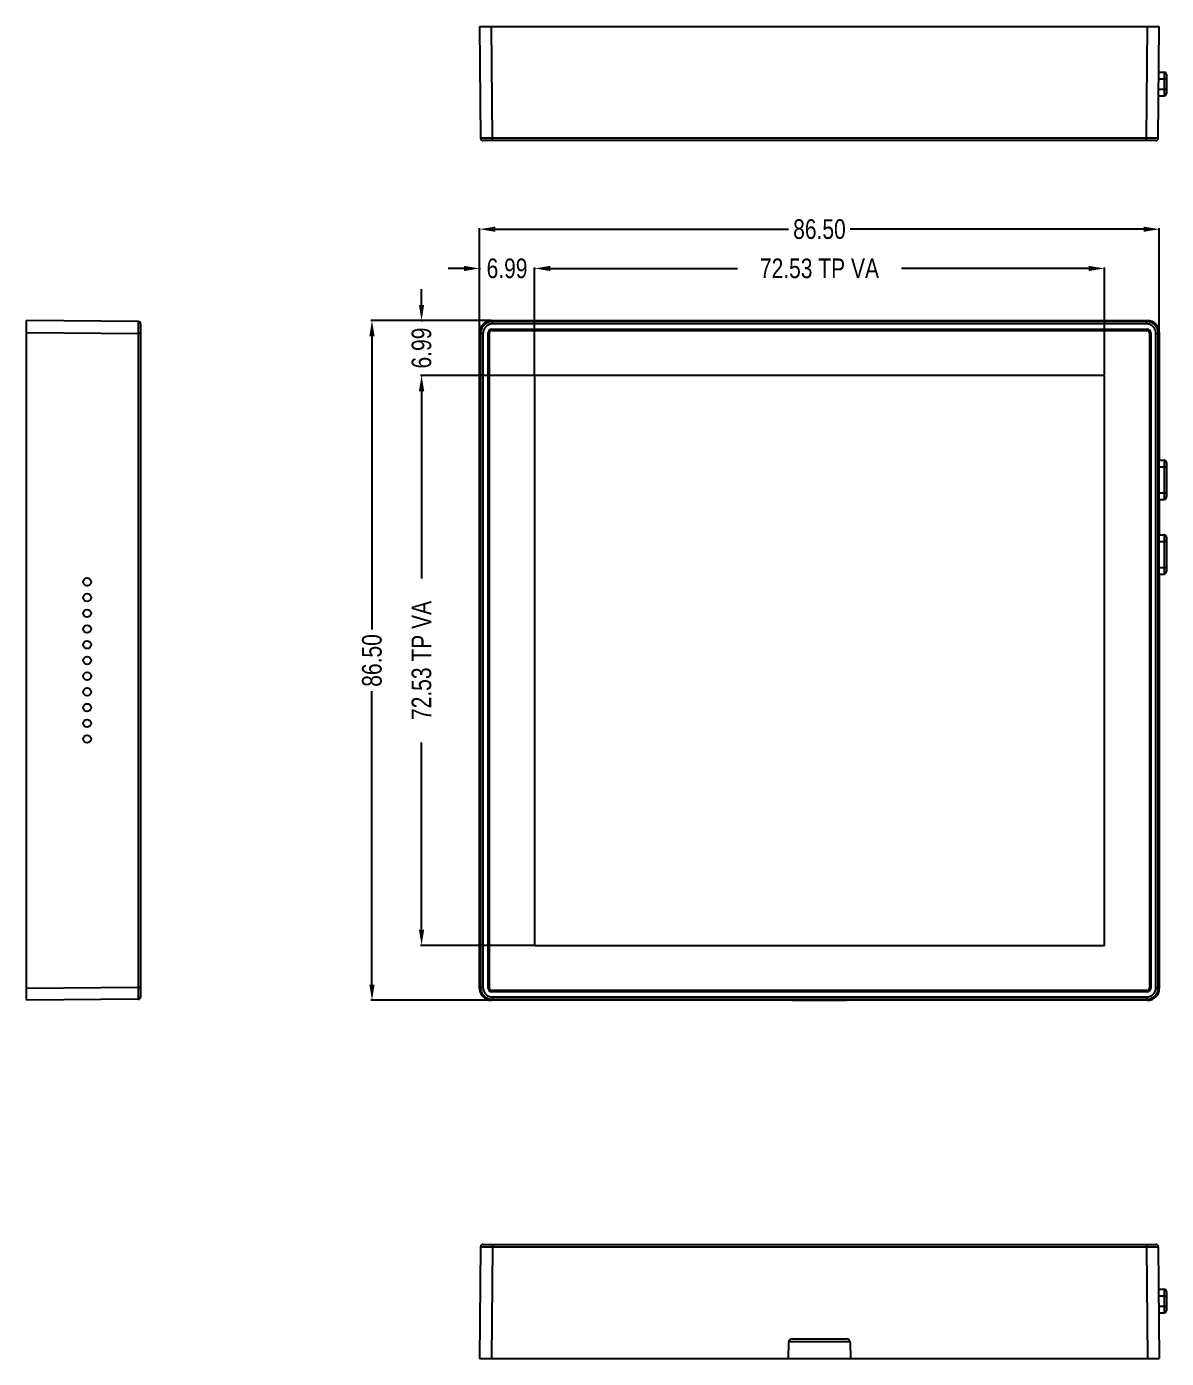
# Model space of a CAD drawing. Header units: inches. Extents: x -81 to 229, y -71 to 99.
# Drawn here: x -81.3 to 63.7, y -70.8 to 98.7 of the extents above; entities that cross this region are included whole.
import ezdxf

# ---------------------------------------------------------------- set-up
doc = ezdxf.new("R2010")
doc.units = ezdxf.units.IN
doc.header["$LTSCALE"] = 1.21
doc.header["$MEASUREMENT"] = 0
doc.header["$PDMODE"] = 3
doc.header["$PDSIZE"] = 0.3125
doc.layers.get('0').update_dxf_attribs({"linetype": 'CONTINUOUS'})
doc.layers.get('Defpoints').update_dxf_attribs({"linetype": 'CONTINUOUS'})
for name, color, linetype in [('BODY', 7, 'CONTINUOUS'), ('DIM', 3, 'CONTINUOUS'), ('SURFACE', 7, 'CONTINUOUS')]:
    doc.layers.add(name, color=color, linetype=linetype)
doc.styles.get("Standard").update_dxf_attribs({"font": 'txt', "width": 0.8})
doc.dimstyles.get("Standard").update_dxf_attribs({"dimtxt": 0.15625, "dimasz": 0.1875, "dimexe": 0.125, "dimexo": 0.0625, "dimgap": 0.09, "dimtad": 0, "dimtih": 1, "dimtoh": 1, "dimzin": 4, "dimdsep": 46, "dimtxsty": 'STANDARD', "dimblk": '_FILLED', "dimblk1": '_FILLED', "dimblk2": '_FILLED', "dimcen": 0.09, "dimazin": 1, "dimtp": 0.01, "dimtm": 0.01, "dimtfac": 1, "dimtofl": 0, "dimtmove": 0, "dimatfit": 3, "dimldrblk": '_FILLED', "dimfxl": 1, "dimtolj": 1, "dimtzin": 4, "dimarcsym": 0})

# ---------------------------------------------------------------- blocks, each defined once
blk = doc.blocks.new('_FILLED')
at = {"color": 0, "linetype": 'ByBlock'}
blk.add_solid([(0, 0), (-1, 0.167), (-1, -0.167)], dxfattribs=at)
blk = doc.blocks.new('*D1')
at = {"layer": 'Defpoints', "color": 0}
for p in [(55.85, 67.95), (-16.68, 54.33), (55.85, 54.33)]:
    blk.add_point(p, dxfattribs=at)
at = {"layer": 'DIM', "color": 0, "lineweight": -2}
for p, q in [((-16.68, 54.39), (-16.68, 68.07)), ((-14.68, 67.95), (9.16, 67.95)), ((53.85, 67.95), (30, 67.95)), ((55.85, 54.39), (55.85, 68.07))]:
    blk.add_line(p, q, dxfattribs=at)
at = {"layer": 'DIM', "color": 0, "lineweight": -2, "xscale": 2, "yscale": 2, "zscale": 2, "rotation": 180}
blk.add_blockref('_FILLED', (-16.68, 67.95), dxfattribs=at)
at = {"layer": 'DIM', "color": 0, "lineweight": -2, "xscale": 2, "yscale": 2, "zscale": 2}
blk.add_blockref('_FILLED', (55.85, 67.95), dxfattribs=at)
at = {"layer": 'DIM', "insert": (19.58, 67.95), "char_height": 2.5, "attachment_point": 5}
blk.add_mtext('\\A1;72.53 TP VA', dxfattribs=at)
blk = doc.blocks.new('*D2')
at = {"layer": 'Defpoints', "color": 0}
for p in [(-16.68, 54.33), (-31.06, -18.2), (-16.68, -18.2)]:
    blk.add_point(p, dxfattribs=at)
at = {"layer": 'DIM', "color": 0, "lineweight": -2}
for p, q in [((-16.75, 54.33), (-31.19, 54.33)), ((-31.06, 52.33), (-31.06, 28.49)), ((-31.06, -16.2), (-31.06, 7.64)), ((-16.75, -18.2), (-31.19, -18.2))]:
    blk.add_line(p, q, dxfattribs=at)
at = {"layer": 'DIM', "color": 0, "lineweight": -2, "xscale": 2, "yscale": 2, "zscale": 2}
for p, rotation in [((-31.06, 54.33), 90), ((-31.06, -18.2), 270)]:
    blk.add_blockref('_FILLED', p, dxfattribs=dict(at, rotation=rotation))
at = {"layer": 'DIM', "insert": (-31.06, 18.06), "char_height": 2.5, "attachment_point": 5, "rotation": 90}
blk.add_mtext('\\A1;72.53 TP VA', dxfattribs=at)
blk = doc.blocks.new('*D3')
at = {"layer": 'Defpoints', "color": 0}
for p in [(62.83, 72.94), (-23.67, 59.81), (62.83, 59.81)]:
    blk.add_point(p, dxfattribs=at)
at = {"layer": 'DIM', "color": 0, "lineweight": -2}
for p, q in [((-23.67, 59.88), (-23.67, 73.06)), ((-21.67, 72.94), (15.66, 72.94)), ((60.83, 72.94), (23.5, 72.94)), ((62.83, 59.88), (62.83, 73.06))]:
    blk.add_line(p, q, dxfattribs=at)
at = {"layer": 'DIM', "color": 0, "lineweight": -2, "xscale": 2, "yscale": 2, "zscale": 2, "rotation": 180}
blk.add_blockref('_FILLED', (-23.67, 72.94), dxfattribs=at)
at = {"layer": 'DIM', "color": 0, "lineweight": -2, "xscale": 2, "yscale": 2, "zscale": 2}
blk.add_blockref('_FILLED', (62.83, 72.94), dxfattribs=at)
at = {"layer": 'DIM', "insert": (19.58, 72.94), "char_height": 2.5, "attachment_point": 5}
blk.add_mtext('\\A1;86.50', dxfattribs=at)
blk = doc.blocks.new('*D4')
at = {"layer": 'Defpoints', "color": 0}
for p in [(-22.17, 61.31), (-37.37, -25.19), (-22.17, -25.19)]:
    blk.add_point(p, dxfattribs=at)
at = {"layer": 'DIM', "color": 0, "lineweight": -2}
for p, q in [((-22.23, 61.31), (-37.5, 61.31)), ((-37.37, 59.31), (-37.37, 21.99)), ((-37.37, -23.19), (-37.37, 14.14)), ((-22.23, -25.19), (-37.5, -25.19))]:
    blk.add_line(p, q, dxfattribs=at)
at = {"layer": 'DIM', "color": 0, "lineweight": -2, "xscale": 2, "yscale": 2, "zscale": 2}
for p, rotation in [((-37.37, 61.31), 90), ((-37.37, -25.19), 270)]:
    blk.add_blockref('_FILLED', p, dxfattribs=dict(at, rotation=rotation))
at = {"layer": 'DIM', "insert": (-37.37, 18.06), "char_height": 2.5, "attachment_point": 5, "rotation": 90}
blk.add_mtext('\\A1;86.50', dxfattribs=at)
blk = doc.blocks.new('*D5')
at = {"layer": 'Defpoints', "color": 0}
for p in [(-23.67, 68.07), (-23.67, 67.95), (-16.68, 68.07)]:
    blk.add_point(p, dxfattribs=at)
at = {"layer": 'DIM', "color": 0, "lineweight": -2}
for p, q in [((-25.67, 67.95), (-27.67, 67.95)), ((-23.67, 68.01), (-23.67, 67.82)), ((-16.68, 68.01), (-16.68, 67.82)), ((-14.68, 67.95), (-12.68, 67.95))]:
    blk.add_line(p, q, dxfattribs=at)
at = {"layer": 'DIM', "color": 0, "lineweight": -2, "xscale": 2, "yscale": 2, "zscale": 2}
blk.add_blockref('_FILLED', (-23.67, 67.95), dxfattribs=at)
at = {"layer": 'DIM', "color": 0, "lineweight": -2, "xscale": 2, "yscale": 2, "zscale": 2, "rotation": 180}
blk.add_blockref('_FILLED', (-16.68, 67.95), dxfattribs=at)
at = {"layer": 'DIM', "insert": (-20.18, 67.95), "char_height": 2.5, "attachment_point": 5}
blk.add_mtext('\\A1;6.99', dxfattribs=at)
blk = doc.blocks.new('*D6')
at = {"layer": 'Defpoints', "color": 0}
for p in [(-31.19, 61.31), (-31.06, 61.31), (-31.19, 54.33)]:
    blk.add_point(p, dxfattribs=at)
at = {"layer": 'DIM', "color": 0, "lineweight": -2}
for p, q in [((-31.06, 63.31), (-31.06, 65.31)), ((-31.12, 61.31), (-30.94, 61.31)), ((-31.12, 54.33), (-30.94, 54.33)), ((-31.06, 52.33), (-31.06, 50.33))]:
    blk.add_line(p, q, dxfattribs=at)
at = {"layer": 'DIM', "color": 0, "lineweight": -2, "xscale": 2, "yscale": 2, "zscale": 2}
for p, rotation in [((-31.06, 61.31), 270), ((-31.06, 54.33), 90)]:
    blk.add_blockref('_FILLED', p, dxfattribs=dict(at, rotation=rotation))
at = {"layer": 'DIM', "insert": (-31.06, 57.82), "char_height": 2.5, "attachment_point": 5, "rotation": 90}
blk.add_mtext('\\A1;6.99', dxfattribs=at)

msp = doc.modelspace()

# ---------------------------------------------------------------- linework, layer by layer
at = {"color": 7, "linetype": 'Continuous'}
for p, q in [((-23.67, 98.723), (-23.546, 84.52)), ((-23.67, 98.723), (62.83, 98.723)), ((-22.046, 84.52), (-22.17, 98.723)), ((61.206, 84.52), (61.33, 98.723)), ((62.706, 84.52), (62.83, 98.723)), ((62.772, 92.073), (63.73, 92.073)), ((62.78, 92.923), (63.43, 92.923)), ((63.43, 92.923), (63.43, 89.923)), ((63.73, 92.623), (63.73, 90.223)), ((62.753, 89.923), (63.43, 89.923)), ((62.761, 90.773), (63.73, 90.773)), ((-22.046, 84.52), (-23.546, 84.52)), ((62.406, 84.223), (-23.246, 84.223)), ((-22.046, 84.223), (-22.046, 84.52)), ((61.206, 84.52), (-22.046, 84.52)), ((61.206, 84.223), (61.206, 84.52)), ((62.706, 84.52), (61.206, 84.52)), ((-81.321, -25.187), (-81.321, 61.313)), ((-67.119, 61.189), (-81.321, 61.313)), ((-67.119, 61.189), (-67.119, 59.689)), ((-22.046, 61.189), (-22.17, 61.313)), ((-22.17, 61.313), (61.33, 61.313)), ((-22.046, 60.889), (-22.046, 61.189)), ((61.206, 61.189), (-22.046, 61.189)), ((61.206, 61.189), (61.33, 61.313)), ((61.206, 60.889), (61.206, 61.189)), ((-81.321, 59.813), (-67.119, 59.689)), ((-67.119, 59.689), (-67.119, -23.563)), ((-66.821, 59.689), (-67.119, 59.689)), ((-66.821, 60.889), (-66.821, -24.763)), ((-23.67, -23.687), (-23.67, 59.813)), ((-23.67, 59.813), (-23.546, 59.689)), ((-23.546, 59.689), (-23.546, -23.563)), ((-23.246, 59.689), (-23.546, 59.689)), ((-23.246, 59.689), (-23.246, -23.563)), ((-22.579, -23.637), (-22.579, 59.763)), ((-22.554, 59.763), (-22.579, 59.763)), ((-22.554, -23.637), (-22.554, 59.763)), ((-22.12, 60.222), (-22.12, 60.197)), ((-22.12, 60.222), (61.28, 60.222)), ((-22.12, 60.197), (61.28, 60.197)), ((61.206, 60.889), (-22.046, 60.889)), ((61.28, 60.197), (61.28, 60.222)), ((61.714, 59.763), (61.714, -23.637)), ((61.739, 59.763), (61.714, 59.763)), ((61.739, 59.763), (61.739, -23.637)), ((62.406, -23.563), (62.406, 59.689)), ((62.406, 59.689), (62.706, 59.689)), ((62.706, 59.689), (62.83, 59.813)), ((62.706, -23.563), (62.706, 59.689)), ((62.83, 59.813), (62.83, 43.563)), ((62.752, 42.713), (63.73, 42.713)), ((62.752, 42.713), (62.752, 39.413)), ((62.756, 43.563), (63.43, 43.563)), ((63.43, 43.563), (63.43, 38.563)), ((63.73, 43.263), (63.73, 38.863)), ((62.752, 39.413), (63.73, 39.413)), ((62.756, 38.563), (63.43, 38.563)), ((62.83, 38.563), (62.83, 34.063)), ((62.756, 34.063), (63.43, 34.063)), ((63.43, 34.063), (63.43, 29.063)), ((62.752, 33.213), (63.73, 33.213)), ((62.752, 33.213), (62.752, 29.913)), ((63.73, 33.763), (63.73, 29.363)), ((62.752, 29.913), (63.73, 29.913)), ((62.756, 29.063), (63.43, 29.063)), ((62.83, 29.063), (62.83, -23.687)), ((-23.607, 28.063), (-23.603, 28.563)), ((-23.603, 27.563), (-23.607, 28.063)), ((-23.603, 28.563), (-23.598, 28.063)), ((-23.598, 28.063), (-23.603, 27.563)), ((-23.607, 26.063), (-23.603, 26.563)), ((-23.603, 25.563), (-23.607, 26.063)), ((-23.603, 26.563), (-23.598, 26.063)), ((-23.598, 26.063), (-23.603, 25.563)), ((-23.607, 24.063), (-23.603, 24.563)), ((-23.603, 23.563), (-23.607, 24.063)), ((-23.603, 24.563), (-23.598, 24.063)), ((-23.598, 24.063), (-23.603, 23.563)), ((-23.607, 22.063), (-23.603, 22.563)), ((-23.603, 21.563), (-23.607, 22.063)), ((-23.603, 22.563), (-23.598, 22.063)), ((-23.598, 22.063), (-23.603, 21.563)), ((-23.607, 20.063), (-23.603, 20.563)), ((-23.603, 20.563), (-23.598, 20.063)), ((62.792, 21.253), (62.76, 21.253)), ((62.76, 14.873), (62.76, 21.253)), ((62.792, 21.253), (62.792, 14.873)), ((-23.603, 19.563), (-23.607, 20.063)), ((-23.598, 20.063), (-23.603, 19.563)), ((-23.607, 18.063), (-23.603, 18.563)), ((-23.603, 17.563), (-23.607, 18.063)), ((-23.603, 18.563), (-23.598, 18.063)), ((-23.598, 18.063), (-23.603, 17.563)), ((-23.607, 16.063), (-23.603, 16.563)), ((-23.603, 15.563), (-23.607, 16.063)), ((-23.603, 16.563), (-23.598, 16.063)), ((-23.598, 16.063), (-23.603, 15.563)), ((-23.607, 14.063), (-23.603, 14.563)), ((-23.603, 13.563), (-23.607, 14.063)), ((-23.603, 14.563), (-23.598, 14.063)), ((-23.598, 14.063), (-23.603, 13.563)), ((62.76, 14.873), (62.792, 14.873)), ((-23.607, 12.063), (-23.603, 12.563)), ((-23.603, 11.563), (-23.607, 12.063)), ((-23.603, 12.563), (-23.598, 12.063)), ((-23.598, 12.063), (-23.603, 11.563)), ((-23.607, 10.063), (-23.603, 10.563)), ((-23.603, 10.563), (-23.598, 10.063)), ((-23.603, 9.563), (-23.607, 10.063)), ((-23.607, 8.063), (-23.603, 8.563)), ((-23.598, 10.063), (-23.603, 9.563)), ((-23.603, 8.563), (-23.598, 8.063)), ((-23.603, 7.563), (-23.607, 8.063)), ((-23.598, 8.063), (-23.603, 7.563)), ((62.792, 6.213), (62.76, 6.213)), ((62.76, 6.213), (62.76, -0.167)), ((62.792, -0.167), (62.792, 6.213)), ((62.792, -0.167), (62.76, -0.167)), ((-67.119, -23.563), (-81.321, -23.687)), ((-66.821, -23.563), (-67.119, -23.563)), ((-67.119, -23.563), (-67.119, -25.063)), ((-23.546, -23.563), (-23.67, -23.687)), ((-23.246, -23.563), (-23.546, -23.563)), ((-22.579, -23.637), (-22.554, -23.637)), ((61.714, -23.637), (61.739, -23.637)), ((62.406, -23.563), (62.706, -23.563)), ((62.706, -23.563), (62.83, -23.687)), ((-67.119, -25.063), (-81.321, -25.187)), ((-22.046, -25.063), (-22.17, -25.187)), ((15.58, -25.187), (-22.17, -25.187)), ((-22.12, -24.071), (-22.12, -24.096)), ((-18.849, -24.071), (-22.12, -24.071)), ((61.28, -24.096), (-22.12, -24.096)), ((-22.046, -24.763), (-22.046, -25.063)), ((-22.046, -24.763), (61.206, -24.763)), ((-22.046, -25.063), (61.206, -25.063)), ((-18.849, -24.071), (-18.17, -24.07)), ((-18.17, -24.07), (-18.17, -23.932)), ((-18.17, -24.07), (57.331, -24.07)), ((15.651, -25.169), (15.58, -25.187)), ((16.15, -25.165), (23.01, -25.165)), ((23.58, -25.187), (23.51, -25.169)), ((61.33, -25.187), (23.58, -25.187)), ((57.331, -23.932), (57.331, -24.07)), ((57.331, -24.07), (58.01, -24.071)), ((61.28, -24.071), (58.01, -24.071)), ((61.206, -24.763), (61.206, -25.063)), ((61.206, -25.063), (61.33, -25.187)), ((61.28, -24.096), (61.28, -24.071)), ((-23.546, -56.552), (-23.67, -70.754)), ((-23.546, -56.552), (-22.046, -56.552)), ((-23.246, -56.254), (62.406, -56.254)), ((-22.046, -56.552), (-22.17, -70.754)), ((-22.046, -56.254), (-22.046, -56.552)), ((-22.046, -56.552), (61.206, -56.552)), ((61.206, -56.254), (61.206, -56.552)), ((61.206, -56.552), (61.33, -70.754)), ((61.206, -56.552), (62.706, -56.552)), ((62.706, -56.552), (62.83, -70.754)), ((62.753, -61.954), (63.43, -61.954)), ((63.43, -61.954), (63.43, -64.954)), ((63.73, -62.254), (63.73, -64.654)), ((62.761, -62.804), (63.73, -62.804)), ((62.772, -64.104), (63.73, -64.104)), ((62.78, -64.954), (63.43, -64.954)), ((15.651, -68.737), (15.58, -70.754)), ((23.49, -68.654), (15.67, -68.654)), ((16.15, -68.254), (23.01, -68.254)), ((23.58, -70.754), (23.51, -68.737)), ((-23.67, -70.754), (62.83, -70.754))]:
    msp.add_line(p, q, dxfattribs=at)
for centre in [(-73.621, 28.063), (-73.621, 26.063), (-73.621, 24.063), (-73.621, 22.063), (-73.621, 20.063), (-73.621, 18.063), (-73.621, 16.063), (-73.621, 14.063), (-73.621, 12.063), (-73.621, 10.063), (-73.621, 8.063)]:
    msp.add_circle(centre, 0.5, dxfattribs=at)
for centre, radius, start, end in [((63.43, 92.623), 0.3, 0, 90), ((63.43, 90.223), 0.3, 270, 0), ((-23.246, 84.523), 0.3, 180.5, 270), ((62.406, 84.523), 0.3, 270, 359.5), ((-67.121, 60.889), 0.3, 0, 89.5), ((-22.12, 59.763), 0.459, 90, 180), ((-22.12, 59.763), 0.434, 90, 180), ((61.28, 59.763), 0.459, 0, 90), ((61.28, 59.763), 0.434, 0, 90), ((63.43, 43.263), 0.3, 0, 90), ((63.43, 38.863), 0.3, 270, 0), ((63.43, 33.763), 0.3, 0, 90), ((63.43, 29.363), 0.3, 270, 0), ((-22.12, -23.637), 0.459, 180, 270), ((-22.12, -23.637), 0.434, 180, 270), ((61.28, -23.637), 0.459, 270, 0), ((61.28, -23.637), 0.434, 270, 0), ((-67.121, -24.763), 0.3, 270.5, 0), ((-18.171, -23.338), 0.999, 216.83479, 227.21716), ((57.329, -23.336), 1.002, 312.80201, 323.16352), ((-23.246, -56.554), 0.3, 90, 179.5), ((62.406, -56.554), 0.3, 0.5, 90), ((63.43, -62.254), 0.3, 0, 90), ((63.43, -64.654), 0.3, 270, 0), ((16.15, -68.754), 0.5, 90, 178), ((23.01, -68.754), 0.5, 2, 90)]:
    msp.add_arc(centre, radius, start, end, dxfattribs=at)
for centre, major_axis, ratio, start_param, end_param in [((-22.17, 59.813), (-1.061, 1.061), 0.9999239, -0.7853638, 0.7853638), ((61.33, 59.813), (1.061, 1.061), 0.9999239, -0.785364, 0.785364), ((62.766, 47.813), (0, 0.5), 0.0087269, 0, 3.1415927), ((62.761, 42.713), (0, 1), 0.0087269, 0, 1.5707963), ((62.772, 42.713), (0, 1), 0.0087269, -0.5381233, 0), ((62.761, 39.413), (0, 1), 0.0087269, -4.712389, -3.1415927), ((62.772, 39.413), (0, 1), 0.0087269, -3.1415927, -2.6034694), ((62.761, 33.213), (0, 1), 0.0087269, 0, 1.5707963), ((62.772, 33.213), (0, 1), 0.0087269, -0.5381233, 0), ((62.761, 29.913), (0, 1), 0.0087269, -4.712389, -3.1415927), ((62.772, 29.913), (0, 1), 0.0087269, -3.1415927, -2.6034694), ((62.766, 26.063), (0, 0.5), 0.0087269, 0, 3.1415927), ((62.773, 21.253), (0, 1.56), 0.0087269, 0, 1.5707963), ((62.778, 21.253), (0, 1.56), 0.0087269, -1.5707963, 0), ((62.773, 14.873), (0, 1.56), 0.0087269, -4.712389, -3.1415927), ((62.778, 14.873), (0, 1.56), 0.0087269, -3.1415927, -1.5707963), ((62.773, 6.213), (0, 1.56), 0.0087269, 0, 1.5707963), ((62.778, 6.213), (0, 1.56), 0.0087269, -1.5707963, 0), ((62.773, -0.167), (0, 1.56), 0.0087269, -4.712389, -3.1415927), ((62.778, -0.167), (0, 1.56), 0.0087269, -3.1415927, -1.5707963), ((62.766, -12.687), (0, 0.5), 0.0087269, 0, 3.1415927), ((-22.17, -23.687), (-1.061, -1.061), 0.9999239, -0.7853638, 0.7853638), ((61.33, -23.687), (1.061, -1.061), 0.9999239, -0.785364, 0.785364), ((16.15, -25.17), (0.5, 0), 0.0087269, 1.5707963, 3.1066861), ((23.01, -25.17), (0.5, 0), 0.0087269, 0.0348969, 1.5707866)]:
    msp.add_ellipse(centre, major_axis=major_axis, ratio=ratio, start_param=start_param, end_param=end_param, dxfattribs=at)
for points, knots in [([(-22.046, 61.189), (-22.241, 61.189), (-22.636, 61.111), (-23.134, 60.777), (-23.468, 60.279), (-23.546, 59.884), (-23.546, 59.689)], [0, 0, 0, 0, 0.2501339, 0.5001496, 0.7500054, 1, 1, 1, 1]), ([(62.706, 59.689), (62.706, 59.884), (62.628, 60.279), (62.294, 60.777), (61.796, 61.111), (61.401, 61.189), (61.206, 61.189)], [0, 0, 0, 0, 0.2501339, 0.5001496, 0.7500054, 1, 1, 1, 1]), ([(-22.046, 60.889), (-22.202, 60.889), (-22.518, 60.827), (-22.917, 60.559), (-23.184, 60.161), (-23.246, 59.845), (-23.246, 59.689)], [0, 0, 0, 0, 0.2501338, 0.5001498, 0.7500054, 1, 1, 1, 1]), ([(62.406, 59.689), (62.406, 59.845), (62.344, 60.161), (62.077, 60.56), (61.678, 60.827), (61.362, 60.889), (61.206, 60.889)], [0, 0, 0, 0, 0.2501338, 0.5001498, 0.7500054, 1, 1, 1, 1]), ([(-23.546, -23.563), (-23.546, -23.758), (-23.468, -24.153), (-23.134, -24.651), (-22.635, -24.985), (-22.241, -25.063), (-22.046, -25.063)], [0, 0, 0, 0, 0.2501339, 0.5001496, 0.7500054, 1, 1, 1, 1]), ([(-23.246, -23.563), (-23.246, -23.719), (-23.183, -24.035), (-22.916, -24.434), (-22.518, -24.701), (-22.202, -24.763), (-22.046, -24.763)], [0, 0, 0, 0, 0.2501338, 0.5001498, 0.7500054, 1, 1, 1, 1]), ([(61.206, -24.763), (61.362, -24.763), (61.678, -24.701), (62.077, -24.433), (62.344, -24.035), (62.406, -23.719), (62.406, -23.563)], [0, 0, 0, 0, 0.2501338, 0.5001498, 0.7500054, 1, 1, 1, 1]), ([(61.206, -25.063), (61.401, -25.063), (61.796, -24.985), (62.294, -24.651), (62.628, -24.152), (62.706, -23.758), (62.706, -23.563)], [0, 0, 0, 0, 0.2501339, 0.5001496, 0.7500054, 1, 1, 1, 1])]:
    msp.add_open_spline(points, degree=3, knots=knots, dxfattribs=at)
at = {"layer": 'BODY', "color": 7, "linetype": 'Continuous'}
for p, q in [((-22.42, -23.632), (-22.42, 59.768)), ((-22.12, 60.068), (61.28, 60.068)), ((61.58, 59.768), (61.58, -23.632)), ((-16.685, 54.328), (-16.685, -18.202)), ((55.845, 54.328), (-16.685, 54.328)), ((55.845, -18.202), (55.845, 54.328)), ((-16.685, -18.202), (55.845, -18.202)), ((61.28, -23.932), (-22.12, -23.932))]:
    msp.add_line(p, q, dxfattribs=at)
for centre, start, end in [((-22.12, 59.768), 90, 180), ((61.28, 59.768), 0, 90), ((-22.12, -23.632), 180, 270), ((61.28, -23.632), 270, 0)]:
    msp.add_arc(centre, 0.3, start, end, dxfattribs=at)
at = {"layer": 'SURFACE', "color": 7, "linetype": 'Continuous'}
for p, q in [((-22.42, -23.632), (-22.42, 59.768)), ((-22.12, 60.068), (61.28, 60.068)), ((61.58, 59.768), (61.58, -23.632)), ((-16.685, 54.328), (-16.685, -18.202)), ((55.845, 54.328), (-16.685, 54.328)), ((55.845, -18.202), (55.845, 54.328)), ((-16.685, -18.202), (55.845, -18.202)), ((61.28, -23.932), (-22.12, -23.932))]:
    msp.add_line(p, q, dxfattribs=at)
for centre, start, end in [((-22.12, 59.768), 90, 180), ((61.28, 59.768), 0, 90), ((-22.12, -23.632), 180, 270), ((61.28, -23.632), 270, 0)]:
    msp.add_arc(centre, 0.3, start, end, dxfattribs=at)

# ---------------------------------------------------------------- dimensions: what is measured, and where the dimension line sits
at = {"layer": 'DIM'}
for base, p1, p2, override, picture, middle in [((62.83, 72.937), (-23.67, 59.813), (62.83, 59.813), {"dimtxt": 2.5, "dimasz": 2, "dimtih": 0, "dimtoh": 0, "dimzin": 0, "dimcen": 0.198, "dimclrt": 256, "dimadec": 0, "dimazin": 0, "dimtp": 0, "dimtm": 0, "dimtdec": 4, "dimtzin": 0}, '*D3', (19.58, 72.937)), ((55.845, 67.945), (-16.685, 54.328), (55.845, 54.328), {"dimtxt": 2.5, "dimasz": 2, "dimtih": 0, "dimtoh": 0, "dimzin": 0, "dimpost": ' TP VA', "dimcen": 0.198, "dimclrt": 256, "dimadec": 0, "dimazin": 0, "dimtp": 0, "dimtm": 0, "dimtdec": 4, "dimtzin": 0}, '*D1', (19.58, 67.945)), ((-23.669867231, 67.945401407), (-16.684867231, 68.070401407), (-23.669867231, 68.070401407), {"dimtxt": 2.5, "dimasz": 2, "dimtih": 0, "dimtoh": 0, "dimzin": 0, "dimcen": 0.198, "dimclrt": 256, "dimadec": 0, "dimazin": 0, "dimtp": 0, "dimtm": 0, "dimtdec": 4, "dimtzin": 0}, '*D5', (-20.177367231, 67.945401407))]:
    dim = msp.add_linear_dim(base=base, p1=p1, p2=p2, dimstyle='STANDARD', override=override, dxfattribs=at)
    dim.commit()
    dim.dimension.update_dxf_attribs({"geometry": picture, "text_midpoint": middle})
for base, p1, p2, override, picture, middle in [((-31.061918903, 61.313042111), (-31.186918903, 54.32804211), (-31.186918903, 61.313042111), {"dimtxt": 2.5, "dimasz": 2, "dimtih": 0, "dimtoh": 0, "dimzin": 0, "dimcen": 0.198, "dimclrt": 256, "dimadec": 0, "dimazin": 0, "dimtp": 0, "dimtm": 0, "dimtdec": 4, "dimtzin": 0}, '*D6', (-31.061918903, 57.820542111)), ((-37.374, -25.187), (-22.17, 61.313), (-22.17, -25.187), {"dimtxt": 2.5, "dimasz": 2, "dimtih": 0, "dimtoh": 0, "dimzin": 0, "dimcen": 0.198, "dimclrt": 256, "dimadec": 0, "dimazin": 0, "dimtp": 0, "dimtm": 0, "dimtdec": 4, "dimtzin": 0}, '*D4', (-37.374, 18.063)), ((-31.062, -18.202), (-16.685, 54.328), (-16.685, -18.202), {"dimtxt": 2.5, "dimasz": 2, "dimtih": 0, "dimtoh": 0, "dimzin": 0, "dimpost": ' TP VA', "dimblk": '_FILLED', "dimcen": 0.198, "dimclrt": 256, "dimadec": 0, "dimazin": 0, "dimtp": 0, "dimtm": 0, "dimtdec": 4, "dimtzin": 0}, '*D2', (-31.062, 18.063))]:
    dim = msp.add_linear_dim(base=base, p1=p1, p2=p2, angle=90, dimstyle='STANDARD', override=override, dxfattribs=at)
    dim.commit()
    dim.dimension.update_dxf_attribs({"geometry": picture, "text_midpoint": middle})

doc.saveas('drawing.dxf')
